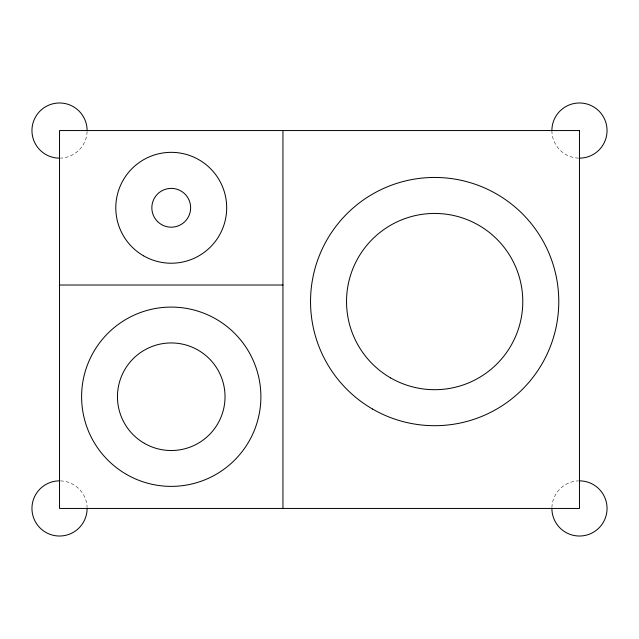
<?xml version="1.0" encoding="UTF-8"?>
<svg xmlns="http://www.w3.org/2000/svg" width="639" height="639" viewBox="0 0 639 639"><rect width="100%" height="100%" fill="white"/><g stroke="black" fill="none" stroke-linecap="round" stroke-linejoin="round"><path stroke-width="0.48" stroke-dasharray="3.19 2.4" d="M87.104 131.45A27.581 27.581 0 0 1 60.425 158.129M60.425 480.871A27.581 27.581 0 0 1 87.104 507.55M551.896 507.55A27.581 27.581 0 0 1 578.575 480.871M578.575 158.129A27.581 27.581 0 0 1 551.888 130.556"/><path stroke-width="0.96" d="M59.531 285.018L282.949 285.018M282.949 130.556L282.949 508.444M59.531 158.145A27.581 27.581 0 0 1 31.95 130.556A27.581 27.581 0 0 1 59.531 102.975A27.581 27.581 0 0 1 87.112 130.556M87.112 508.444A27.581 27.581 0 0 1 59.531 536.025A27.581 27.581 0 0 1 31.95 508.444A27.581 27.581 0 0 1 59.531 480.855M579.469 480.855A27.581 27.581 0 0 1 607.05 508.444A27.581 27.581 0 0 1 579.469 536.025A27.581 27.581 0 0 1 551.888 508.444M551.888 130.556A27.581 27.581 0 0 1 579.469 102.975A27.581 27.581 0 0 1 607.05 130.556A27.581 27.581 0 0 1 579.469 158.145M579.469 130.556L59.531 130.556L59.531 508.444L579.469 508.444L579.469 130.556M143.519 255.8A55.441 55.441 0 0 0 226.685 207.787A55.441 55.441 0 0 0 143.519 159.774A55.441 55.441 0 0 0 143.519 255.8M157.521 221.509A19.402 19.402 0 0 0 189.983 212.811A19.402 19.402 0 0 0 166.22 189.048A19.402 19.402 0 0 0 157.521 221.509M372.593 409.064A124.126 124.126 0 0 0 558.782 301.568A124.126 124.126 0 0 0 372.593 194.08A124.126 124.126 0 0 0 372.593 409.064M390.597 377.889A88.126 88.126 0 0 0 522.782 301.568A88.126 88.126 0 0 0 390.597 225.248A88.126 88.126 0 0 0 390.597 377.889M126.418 474.362A89.644 89.644 0 0 0 260.888 396.731A89.644 89.644 0 0 0 126.418 319.101A89.644 89.644 0 0 0 126.418 474.362M144.35 443.314A53.788 53.788 0 0 0 225.032 396.731A53.788 53.788 0 0 0 144.35 350.148A53.788 53.788 0 0 0 144.35 443.314"/></g></svg>
